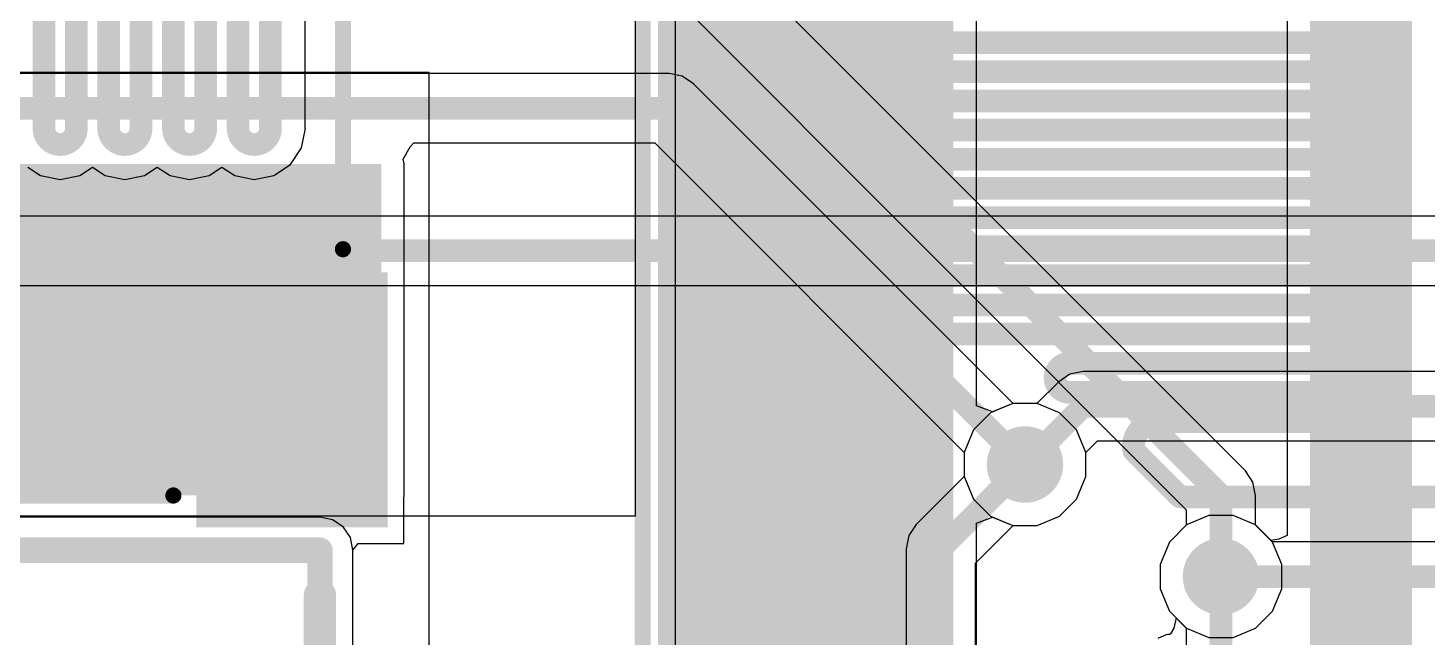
# Model space of a CAD drawing. Header units: inches. Extents: x -3 to 128, y -12 to 41.
# Drawn here: x 57.71 to 68.7, y -0.69 to 4.1 of the extents above; entities that cross this region are included whole.
import ezdxf

# ---------------------------------------------------------------- set-up
doc = ezdxf.new("R2010")
doc.units = ezdxf.units.IN
for name, color, linetype in [('Board Cutout', 216, 'Continuous'), ('Bottom Layer', 5, 'Continuous'), ('Dimension', 6, 'Continuous'), ('Layer 1', 16, 'Continuous'), ('Layer 2', 76, 'Continuous'), ('Top Layer', 1, 'Continuous'), ('Top Overlay', 2, 'Continuous'), ('Top Paste', 8, 'Continuous'), ('Top Solder', 216, 'Continuous'), ('Via Holes', 16, 'Continuous')]:
    doc.layers.add(name, color=color, linetype=linetype)

msp = doc.modelspace()

# ---------------------------------------------------------------- hatches: boundary and pattern name
at = {"layer": 'Bottom Layer'}
h = msp.add_hatch(color=5, dxfattribs=at)
edge = h.paths.add_edge_path()
edge.add_arc((65.53456793999999, 0.67234054), 0.2999994, 0, 360)
h = msp.add_hatch(color=5, dxfattribs=at)
edge = h.paths.add_edge_path()
edge.add_arc((67.07289862, -0.20671028), 0.2999994, 0, 360)
at = {"layer": 'Layer 1'}
h = msp.add_hatch(color=16, dxfattribs=at)
edge = h.paths.add_edge_path()
edge.add_arc((65.53456793999999, 0.67234054), 0.2999994, 0, 360)
h = msp.add_hatch(color=16, dxfattribs=at)
edge = h.paths.add_edge_path()
edge.add_arc((67.07289862, -0.20671028), 0.2999994, 0, 360)
at = {"layer": 'Layer 2'}
msp.add_hatch(color=76, dxfattribs=at).paths.add_polyline_path([(62.65459656, -7.89170126), (64.97243291999999, -7.89170126), (64.97243291999999, 7.50494054), (62.65459656, 7.50494054)])
h = msp.add_hatch(color=76, dxfattribs=at)
edge = h.paths.add_edge_path()
edge.add_arc((65.53456793999999, 0.67234054), 0.2999994, 0, 360)
h = msp.add_hatch(color=76, dxfattribs=at)
edge = h.paths.add_edge_path()
edge.add_arc((67.07289862, -0.20671028), 0.2999994, 0, 360)
at = {"layer": 'Top Layer'}
for points in [[(67.77289721999999, -4.34165756), (68.57289562, -4.34165756), (68.57289562, 8.47021928), (67.77289721999999, 8.47021928)], [(45.9307946, 0.4292092), (60.4807782, 0.4292092), (60.4807782, 3.02921416), (45.9307946, 3.02921416)], [(59.08078099999999, 2.1292185), (60.4807782, 2.1292185), (60.4807782, 0.2292223), (59.08078099999999, 0.2292223)]]:
    msp.add_hatch(color=1, dxfattribs=at).paths.add_polyline_path(points)
h = msp.add_hatch(color=1, dxfattribs=at)
edge = h.paths.add_edge_path()
edge.add_arc((65.53456793999999, 0.67234054), 0.2999994, 0, 360)
h = msp.add_hatch(color=1, dxfattribs=at)
edge = h.paths.add_edge_path()
edge.add_arc((67.07289862, -0.20671028), 0.2999994, 0, 360)
at = {"layer": 'Top Paste'}
msp.add_hatch(color=8, dxfattribs=at).paths.add_polyline_path([(59.08078099999999, 2.1292185), (60.4807782, 2.1292185), (60.4807782, 0.2292223), (59.08078099999999, 0.2292223)])
at = {"layer": 'Top Solder'}
msp.add_hatch(color=216, dxfattribs=at).paths.add_polyline_path([(59.0307811, 2.1792184), (60.5307781, 2.1792184), (60.5307781, 0.1792224), (59.0307811, 0.1792224)])
at = {"layer": 'Via Holes'}
h = msp.add_hatch(color=7, dxfattribs=at)
edge = h.paths.add_edge_path()
edge.add_arc((65.53456793999999, 0.67234054), 0.1499997, 0, 360)
h = msp.add_hatch(color=7, dxfattribs=at)
edge = h.paths.add_edge_path()
edge.add_arc((67.07289862, -0.20671028), 0.1499997, 0, 360)

# ---------------------------------------------------------------- linework, layer by layer
at = {"layer": 'Board Cutout'}
for points in [[(0, 0, 0.1999996, 0.1999996, 0), (59.99999938, 5.08e-06, 0.1999996, 0.1999996, 0)], [(59.99999938, -6.29982484, 0.1999996, 0.1999996, 0), (59.99999938, 5.08e-06, 0.1999996, 0.1999996, 0)]]:
    msp.add_lwpolyline(points, format="xyseb", dxfattribs=at)
msp.add_lwpolyline([(59.94999948, 5.08e-06, 0.0999998, 0.0999998, 1), (60.04999928, 5.08e-06, 0.0999998, 0.0999998, 1)], format="xyseb", close=True, dxfattribs=at)
msp.add_lwpolyline([(59.94999948, 5.08e-06, 0.0999998, 0.0999998, 1), (60.04999928, 5.08e-06, 0.0999998, 0.0999998, 1)], format="xyseb", close=True, dxfattribs=at)
at = {"layer": 'Bottom Layer'}
for p, q in [((62.78809642, 6.30119898), (62.78809642, -1.05722674)), ((60.85769642, 3.745740539999999), (0.25866598, 3.745740539999999)), ((60.85769642, -4.63625946), (60.85769642, 3.745740539999999))]:
    msp.add_line(p, q, dxfattribs=at)
for points in [[(63.4820422, 3.98079722, 0.1778, 0.1778, -0.9999999999999999), (63.4820422, 4.20939722, 0.1778, 0.1778, 0)], [(63.4820422, 3.98079722, 0.1778, 0.1778, 0), (68.11566513999999, 3.98079722, 0.1778, 0.1778, 0)], [(68.11566513999999, 3.98079722, 0.1778, 0.1778, -0.9999999999999999), (68.11566513999999, 3.75219722, 0.1778, 0.1778, 0)], [(63.4820422, 3.52359722, 0.1778, 0.1778, -0.9999999999999999), (63.4820422, 3.75219722, 0.1778, 0.1778, 0)], [(63.4820422, 3.75219722, 0.1778, 0.1778, 0), (68.11566513999999, 3.75219722, 0.1778, 0.1778, 0)], [(63.4820422, 3.52359722, 0.1778, 0.1778, 0), (68.11566513999999, 3.52359722, 0.1778, 0.1778, 0)], [(68.11566513999999, 3.52359722, 0.1778, 0.1778, -0.9999999999999999), (68.11566513999999, 3.29499722, 0.1778, 0.1778, 0)], [(63.4820422, 3.06639722, 0.1778, 0.1778, -0.9999999999999999), (63.4820422, 3.29499722, 0.1778, 0.1778, 0)], [(63.4820422, 3.29499722, 0.1778, 0.1778, 0), (68.11566513999999, 3.29499722, 0.1778, 0.1778, 0)], [(63.4820422, 3.06639722, 0.1778, 0.1778, 0), (68.11566513999999, 3.06639722, 0.1778, 0.1778, 0)], [(68.11566513999999, 3.06639722, 0.1778, 0.1778, -0.9999999999999999), (68.11566513999999, 2.83779722, 0.1778, 0.1778, 0)], [(63.4820422, 2.60919722, 0.1778, 0.1778, -0.9999999999999999), (63.4820422, 2.83779722, 0.1778, 0.1778, 0)], [(63.4820422, 2.83779722, 0.1778, 0.1778, 0), (68.11566513999999, 2.83779722, 0.1778, 0.1778, 0)], [(63.4820422, 2.60919722, 0.1778, 0.1778, 0), (68.11566513999999, 2.60919722, 0.1778, 0.1778, 0)], [(68.11566513999999, 2.60919722, 0.1778, 0.1778, -0.9999999999999999), (68.11566513999999, 2.38059722, 0.1778, 0.1778, 0)], [(63.4820422, 2.15199722, 0.1778, 0.1778, -0.9999999999999999), (63.4820422, 2.38059722, 0.1778, 0.1778, 0)], [(63.4820422, 2.38059722, 0.1778, 0.1778, 0), (68.11566513999999, 2.38059722, 0.1778, 0.1778, 0)], [(63.4820422, 2.15199722, 0.1778, 0.1778, 0), (68.11566513999999, 2.15199722, 0.1778, 0.1778, 0)], [(68.11566513999999, 2.15199722, 0.1778, 0.1778, -0.9999999999999999), (68.11566513999999, 1.92339722, 0.1778, 0.1778, 0)], [(63.4820422, 1.69479722, 0.1778, 0.1778, -0.9999999999999999), (63.4820422, 1.92339722, 0.1778, 0.1778, 0)], [(63.4820422, 1.92339722, 0.1778, 0.1778, 0), (68.11566513999999, 1.92339722, 0.1778, 0.1778, 0)], [(63.4820422, 1.69479722, 0.1778, 0.1778, 0), (68.11566513999999, 1.69479722, 0.1778, 0.1778, 0)], [(68.11566513999999, 1.69479722, 0.1778, 0.1778, -0.9999999999999999), (68.11566513999999, 1.46619722, 0.1778, 0.1778, 0)], [(65.88504476, 1.23759722, 0.1778, 0.1778, -0.9999999999999999), (65.88504476, 1.46619722, 0.1778, 0.1778, 0)], [(65.88504476, 1.46619722, 0.1778, 0.1778, 0), (68.11566513999999, 1.46619722, 0.1778, 0.1778, 0)], [(65.88504476, 1.23759722, 0.1778, 0.1778, 0), (68.11566513999999, 1.23759722, 0.1778, 0.1778, 0)], [(68.11566513999999, 1.23759722, 0.1778, 0.1778, -0.9999999999999999), (68.11566513999999, 1.00899722, 0.1778, 0.1778, 0)], [(66.38843466, 0.7804022999999999, 0.1778, 0.1778, -0.4641095691224331), (66.57966872, 1.00899722, 0.1778, 0.1778, 0)], [(66.57966872, 1.00899722, 0.1778, 0.1778, 0), (68.11566513999999, 1.00899722, 0.1778, 0.1778, 0)], [(66.38843211999999, 0.7804022999999999, 0.1778, 0.1778, 0), (66.38843974, 0.7803972199999999, 0.1778, 0.1778, 0)], [(66.38843974, 0.7803972199999999, 0.1778, 0.1778, 0), (66.53450244, 0.63433452, 0.1778, 0.1778, 0)], [(66.53450244, 0.63433452, 0.1778, 0.1778, 0), (66.75049642, 0.41834054, 0.1778, 0.1778, 0)], [(66.75049642, 0.41834054, 0.1778, 0.1778, 0), (70.38269641999999, 0.41834054, 0.1778, 0.1778, 0)]]:
    msp.add_lwpolyline(points, format="xyseb", dxfattribs=at)
for points in [[(63.43759219999999, 3.98079722, 0.08889999999999999, 0.08889999999999999, 1), (63.5264922, 3.98079722, 0.08889999999999999, 0.08889999999999999, 1)], [(63.43759219999999, 3.98079722, 0.08889999999999999, 0.08889999999999999, 1), (63.5264922, 3.98079722, 0.08889999999999999, 0.08889999999999999, 1)], [(68.07121513999999, 3.98079722, 0.08889999999999999, 0.08889999999999999, 1), (68.16011513999999, 3.98079722, 0.08889999999999999, 0.08889999999999999, 1)], [(68.07121513999999, 3.98079722, 0.08889999999999999, 0.08889999999999999, 1), (68.16011513999999, 3.98079722, 0.08889999999999999, 0.08889999999999999, 1)], [(63.43759219999999, 3.75219722, 0.08889999999999999, 0.08889999999999999, 1), (63.5264922, 3.75219722, 0.08889999999999999, 0.08889999999999999, 1)], [(63.43759219999999, 3.75219722, 0.08889999999999999, 0.08889999999999999, 1), (63.5264922, 3.75219722, 0.08889999999999999, 0.08889999999999999, 1)], [(68.07121513999999, 3.75219722, 0.08889999999999999, 0.08889999999999999, 1), (68.16011513999999, 3.75219722, 0.08889999999999999, 0.08889999999999999, 1)], [(68.07121513999999, 3.75219722, 0.08889999999999999, 0.08889999999999999, 1), (68.16011513999999, 3.75219722, 0.08889999999999999, 0.08889999999999999, 1)], [(63.43759219999999, 3.52359722, 0.08889999999999999, 0.08889999999999999, 1), (63.5264922, 3.52359722, 0.08889999999999999, 0.08889999999999999, 1)], [(63.43759219999999, 3.52359722, 0.08889999999999999, 0.08889999999999999, 1), (63.5264922, 3.52359722, 0.08889999999999999, 0.08889999999999999, 1)], [(68.07121513999999, 3.52359722, 0.08889999999999999, 0.08889999999999999, 1), (68.16011513999999, 3.52359722, 0.08889999999999999, 0.08889999999999999, 1)], [(68.07121513999999, 3.52359722, 0.08889999999999999, 0.08889999999999999, 1), (68.16011513999999, 3.52359722, 0.08889999999999999, 0.08889999999999999, 1)], [(63.43759219999999, 3.29499722, 0.08889999999999999, 0.08889999999999999, 1), (63.5264922, 3.29499722, 0.08889999999999999, 0.08889999999999999, 1)], [(63.43759219999999, 3.29499722, 0.08889999999999999, 0.08889999999999999, 1), (63.5264922, 3.29499722, 0.08889999999999999, 0.08889999999999999, 1)], [(68.07121513999999, 3.29499722, 0.08889999999999999, 0.08889999999999999, 1), (68.16011513999999, 3.29499722, 0.08889999999999999, 0.08889999999999999, 1)], [(68.07121513999999, 3.29499722, 0.08889999999999999, 0.08889999999999999, 1), (68.16011513999999, 3.29499722, 0.08889999999999999, 0.08889999999999999, 1)], [(63.43759219999999, 3.06639722, 0.08889999999999999, 0.08889999999999999, 1), (63.5264922, 3.06639722, 0.08889999999999999, 0.08889999999999999, 1)], [(63.43759219999999, 3.06639722, 0.08889999999999999, 0.08889999999999999, 1), (63.5264922, 3.06639722, 0.08889999999999999, 0.08889999999999999, 1)], [(68.07121513999999, 3.06639722, 0.08889999999999999, 0.08889999999999999, 1), (68.16011513999999, 3.06639722, 0.08889999999999999, 0.08889999999999999, 1)], [(68.07121513999999, 3.06639722, 0.08889999999999999, 0.08889999999999999, 1), (68.16011513999999, 3.06639722, 0.08889999999999999, 0.08889999999999999, 1)], [(63.43759219999999, 2.83779722, 0.08889999999999999, 0.08889999999999999, 1), (63.5264922, 2.83779722, 0.08889999999999999, 0.08889999999999999, 1)], [(63.43759219999999, 2.83779722, 0.08889999999999999, 0.08889999999999999, 1), (63.5264922, 2.83779722, 0.08889999999999999, 0.08889999999999999, 1)], [(68.07121513999999, 2.83779722, 0.08889999999999999, 0.08889999999999999, 1), (68.16011513999999, 2.83779722, 0.08889999999999999, 0.08889999999999999, 1)], [(68.07121513999999, 2.83779722, 0.08889999999999999, 0.08889999999999999, 1), (68.16011513999999, 2.83779722, 0.08889999999999999, 0.08889999999999999, 1)], [(63.43759219999999, 2.60919722, 0.08889999999999999, 0.08889999999999999, 1), (63.5264922, 2.60919722, 0.08889999999999999, 0.08889999999999999, 1)], [(63.43759219999999, 2.60919722, 0.08889999999999999, 0.08889999999999999, 1), (63.5264922, 2.60919722, 0.08889999999999999, 0.08889999999999999, 1)], [(68.07121513999999, 2.60919722, 0.08889999999999999, 0.08889999999999999, 1), (68.16011513999999, 2.60919722, 0.08889999999999999, 0.08889999999999999, 1)], [(68.07121513999999, 2.60919722, 0.08889999999999999, 0.08889999999999999, 1), (68.16011513999999, 2.60919722, 0.08889999999999999, 0.08889999999999999, 1)], [(63.43759219999999, 2.38059722, 0.08889999999999999, 0.08889999999999999, 1), (63.5264922, 2.38059722, 0.08889999999999999, 0.08889999999999999, 1)], [(63.43759219999999, 2.38059722, 0.08889999999999999, 0.08889999999999999, 1), (63.5264922, 2.38059722, 0.08889999999999999, 0.08889999999999999, 1)], [(68.07121513999999, 2.38059722, 0.08889999999999999, 0.08889999999999999, 1), (68.16011513999999, 2.38059722, 0.08889999999999999, 0.08889999999999999, 1)], [(68.07121513999999, 2.38059722, 0.08889999999999999, 0.08889999999999999, 1), (68.16011513999999, 2.38059722, 0.08889999999999999, 0.08889999999999999, 1)], [(63.43759219999999, 2.15199722, 0.08889999999999999, 0.08889999999999999, 1), (63.5264922, 2.15199722, 0.08889999999999999, 0.08889999999999999, 1)], [(63.43759219999999, 2.15199722, 0.08889999999999999, 0.08889999999999999, 1), (63.5264922, 2.15199722, 0.08889999999999999, 0.08889999999999999, 1)], [(68.07121513999999, 2.15199722, 0.08889999999999999, 0.08889999999999999, 1), (68.16011513999999, 2.15199722, 0.08889999999999999, 0.08889999999999999, 1)], [(68.07121513999999, 2.15199722, 0.08889999999999999, 0.08889999999999999, 1), (68.16011513999999, 2.15199722, 0.08889999999999999, 0.08889999999999999, 1)], [(63.43759219999999, 1.92339722, 0.08889999999999999, 0.08889999999999999, 1), (63.5264922, 1.92339722, 0.08889999999999999, 0.08889999999999999, 1)], [(63.43759219999999, 1.92339722, 0.08889999999999999, 0.08889999999999999, 1), (63.5264922, 1.92339722, 0.08889999999999999, 0.08889999999999999, 1)], [(68.07121513999999, 1.92339722, 0.08889999999999999, 0.08889999999999999, 1), (68.16011513999999, 1.92339722, 0.08889999999999999, 0.08889999999999999, 1)], [(68.07121513999999, 1.92339722, 0.08889999999999999, 0.08889999999999999, 1), (68.16011513999999, 1.92339722, 0.08889999999999999, 0.08889999999999999, 1)], [(63.43759219999999, 1.69479722, 0.08889999999999999, 0.08889999999999999, 1), (63.5264922, 1.69479722, 0.08889999999999999, 0.08889999999999999, 1)], [(63.43759219999999, 1.69479722, 0.08889999999999999, 0.08889999999999999, 1), (63.5264922, 1.69479722, 0.08889999999999999, 0.08889999999999999, 1)], [(68.07121513999999, 1.69479722, 0.08889999999999999, 0.08889999999999999, 1), (68.16011513999999, 1.69479722, 0.08889999999999999, 0.08889999999999999, 1)], [(68.07121513999999, 1.69479722, 0.08889999999999999, 0.08889999999999999, 1), (68.16011513999999, 1.69479722, 0.08889999999999999, 0.08889999999999999, 1)], [(65.84059475999999, 1.46619722, 0.08889999999999999, 0.08889999999999999, 1), (65.92949476, 1.46619722, 0.08889999999999999, 0.08889999999999999, 1)], [(65.84059475999999, 1.46619722, 0.08889999999999999, 0.08889999999999999, 1), (65.92949476, 1.46619722, 0.08889999999999999, 0.08889999999999999, 1)], [(68.07121513999999, 1.46619722, 0.08889999999999999, 0.08889999999999999, 1), (68.16011513999999, 1.46619722, 0.08889999999999999, 0.08889999999999999, 1)], [(68.07121513999999, 1.46619722, 0.08889999999999999, 0.08889999999999999, 1), (68.16011513999999, 1.46619722, 0.08889999999999999, 0.08889999999999999, 1)], [(65.84059475999999, 1.23759722, 0.08889999999999999, 0.08889999999999999, 1), (65.92949476, 1.23759722, 0.08889999999999999, 0.08889999999999999, 1)], [(65.84059475999999, 1.23759722, 0.08889999999999999, 0.08889999999999999, 1), (65.92949476, 1.23759722, 0.08889999999999999, 0.08889999999999999, 1)], [(68.07121513999999, 1.23759722, 0.08889999999999999, 0.08889999999999999, 1), (68.16011513999999, 1.23759722, 0.08889999999999999, 0.08889999999999999, 1)], [(68.07121513999999, 1.23759722, 0.08889999999999999, 0.08889999999999999, 1), (68.16011513999999, 1.23759722, 0.08889999999999999, 0.08889999999999999, 1)], [(66.53521871999999, 1.00899722, 0.08889999999999999, 0.08889999999999999, 1), (66.62411872, 1.00899722, 0.08889999999999999, 0.08889999999999999, 1)], [(66.53521871999999, 1.00899722, 0.08889999999999999, 0.08889999999999999, 1), (66.62411872, 1.00899722, 0.08889999999999999, 0.08889999999999999, 1)], [(68.07121513999999, 1.00899722, 0.08889999999999999, 0.08889999999999999, 1), (68.16011513999999, 1.00899722, 0.08889999999999999, 0.08889999999999999, 1)], [(68.07121513999999, 1.00899722, 0.08889999999999999, 0.08889999999999999, 1), (68.16011513999999, 1.00899722, 0.08889999999999999, 0.08889999999999999, 1)], [(66.34398211999999, 0.7804022999999999, 0.08889999999999999, 0.08889999999999999, 1), (66.43288211999999, 0.7804022999999999, 0.08889999999999999, 0.08889999999999999, 1)], [(66.34398465999999, 0.7804022999999999, 0.08889999999999999, 0.08889999999999999, 1), (66.43288466, 0.7804022999999999, 0.08889999999999999, 0.08889999999999999, 1)], [(66.34398974, 0.7803972199999999, 0.08889999999999999, 0.08889999999999999, 1), (66.43288974000001, 0.7803972199999999, 0.08889999999999999, 0.08889999999999999, 1)], [(66.34398974, 0.7803972199999999, 0.08889999999999999, 0.08889999999999999, 1), (66.43288974000001, 0.7803972199999999, 0.08889999999999999, 0.08889999999999999, 1)], [(66.49005244, 0.63433452, 0.08889999999999999, 0.08889999999999999, 1), (66.57895244, 0.63433452, 0.08889999999999999, 0.08889999999999999, 1)], [(66.49005244, 0.63433452, 0.08889999999999999, 0.08889999999999999, 1), (66.57895244, 0.63433452, 0.08889999999999999, 0.08889999999999999, 1)], [(66.70604641999999, 0.41834054, 0.08889999999999999, 0.08889999999999999, 1), (66.79494642, 0.41834054, 0.08889999999999999, 0.08889999999999999, 1)], [(66.70604641999999, 0.41834054, 0.08889999999999999, 0.08889999999999999, 1), (66.79494642, 0.41834054, 0.08889999999999999, 0.08889999999999999, 1)]]:
    msp.add_lwpolyline(points, format="xyseb", close=True, dxfattribs=at)
at = {"layer": 'Dimension'}
msp.add_lwpolyline([(59.99999938, -1.58825946, 0.254, 0.254, 0), (59.99999938, -0.35399472, 0.254, 0.254, 0)], format="xyseb", dxfattribs=at)
msp.add_lwpolyline([(59.93649937999999, -0.35399472, 0.127, 0.127, 1), (60.06349938, -0.35399472, 0.127, 0.127, 1)], format="xyseb", close=True, dxfattribs=at)
at = {"layer": 'Layer 1'}
for p, q in [((59.88373087999999, 3.3082103), (59.88373087999999, 8.33432928)), ((59.85566388, 3.15459618), (59.88622007999999, 3.3082103)), ((59.88622007999999, 3.3082103), (59.88373087999999, 3.3082103)), ((59.76864856, 3.02436784), (59.85566388, 3.15459618)), ((57.70680609999999, 3.00442884), (57.80719198, 2.93735252)), ((58.11442021999999, 2.93735252), (58.2148061, 3.00442884)), ((58.2148061, 3.00442884), (58.31519197999999, 2.93735252)), ((58.62242022, 2.93735252), (58.72280609999999, 3.00442884)), ((58.72280609999999, 3.00442884), (58.82319198, 2.93735252)), ((59.13042022, 2.93735252), (59.2308061, 3.00442884)), ((59.2308061, 3.00442884), (59.33119198, 2.93735252)), ((59.63842021999999, 2.93735252), (59.76864856, 3.02436784)), ((57.80719198, 2.93735252), (57.9608061, 2.90679632)), ((57.9608061, 2.90679632), (58.11442021999999, 2.93735252)), ((58.31519197999999, 2.93735252), (58.4688061, 2.90679632)), ((58.4688061, 2.90679632), (58.62242022, 2.93735252)), ((58.82319198, 2.93735252), (58.9768061, 2.90679632)), ((58.9768061, 2.90679632), (59.13042022, 2.93735252)), ((59.33119198, 2.93735252), (59.4848061, 2.90679632)), ((59.4848061, 2.90679632), (59.63842021999999, 2.93735252)), ((68.85289252, 2.62066532), (53.85833526, 2.62066532)), ((53.74571166, 2.07681576), (68.85289252, 2.07681576)), ((65.79948232, 1.32181346), (65.6278088, 1.15013994)), ((65.79948739999999, 1.32182108), (65.79948232, 1.32181346)), ((65.88770668, 1.38076686), (65.79948739999999, 1.32182108)), ((65.99176794, 1.40146532), (65.88770668, 1.38076686)), ((80.32843218, 1.40146532), (65.99176794, 1.40146532)), ((65.43952875999999, 1.15013994), (65.2639157, 1.07739942)), ((65.6278088, 1.15013994), (65.43952875999999, 1.15013994)), ((65.2639157, 1.07739942), (65.12950905999999, 0.9429927799999999)), ((65.12950905999999, 0.9429927799999999), (65.05676854, 0.76737972)), ((66.01236734, 0.7655814), (66.1044017, 0.85761576)), ((66.1044017, 0.85761576), (69.96665458, 0.85761576)), ((65.05676854, 0.76737972), (65.05676854, 0.57730136)), ((66.01236734, 0.57730136), (66.01236734, 0.7655814)), ((65.05676854, 0.57730136), (65.12950905999999, 0.4016882999999999)), ((65.93962682, 0.4016882999999999), (66.01236734, 0.57730136)), ((65.12950905999999, 0.4016882999999999), (65.2639157, 0.26728166)), ((65.80522017999999, 0.26728166), (65.93962682, 0.4016882999999999)), ((59.99998667999999, 0.25896824), (46.91389651999999, 0.25896824)), ((60.09909239999999, 0.2392553), (59.99998667999999, 0.25896824)), ((60.18311051999999, 0.18311622), (60.09909239999999, 0.2392553)), ((65.2639157, 0.26728166), (65.43952875999999, 0.19454114)), ((65.62960712, 0.19454114), (65.80522017999999, 0.26728166)), ((66.97785943999999, 0.27108912), (66.80224638, 0.1983486)), ((67.1679378, 0.27108912), (66.97785943999999, 0.27108912)), ((67.34355086, 0.1983486), (67.1679378, 0.27108912)), ((60.2392496, 0.0990981), (60.18311051999999, 0.18311622)), ((65.43952875999999, 0.19454114), (65.62960712, 0.19454114)), ((66.80224638, 0.1983486), (66.66783973999999, 0.06394195999999999)), ((67.47668496, 0.0652145), (67.34355086, 0.1983486)), ((60.25896254, -7.619999999999999e-06), (60.2392496, 0.0990981)), ((66.66783973999999, 0.06394195999999999), (66.59509922, -0.1116711)), ((69.89417567999999, 0.0652145), (67.47668496, 0.0652145)), ((60.25895999999999, -6.29753122), (60.25896254, -7.619999999999999e-06)), ((66.59509922, -0.1116711), (66.59509922, -0.30174946)), ((66.59509922, -0.30174946), (66.66783973999999, -0.47736252)), ((66.66783973999999, -0.47736252), (66.72175377999999, -0.53127656)), ((66.72175377999999, -0.53127656), (66.70328544, -0.61048138)), ((66.67734949999999, -0.65689226), (66.67263272, -0.6617614399999999)), ((66.70328544, -0.61048138), (66.67734949999999, -0.65689226)), ((66.60497473999999, -0.68001388), (66.57655468, -0.6917842399999999)), ((66.62054748, -0.67356228), (66.60497473999999, -0.68001388)), ((66.62277252, -0.6720763799999999), (66.62054748, -0.67356228)), ((66.6253938, -0.67155568), (66.62277252, -0.6720763799999999)), ((66.64188347999999, -0.66472308), (66.6253938, -0.67155568)), ((66.65676788, -0.6617614399999999), (66.64188347999999, -0.66472308)), ((66.67263272, -0.6617614399999999), (66.65676788, -0.6617614399999999))]:
    msp.add_line(p, q, dxfattribs=at)
for points in [[(57.83380609999999, 3.3082103, 0.1778, 0.1778, 0), (57.83380609999999, 9.71474054, 0.1778, 0.1778, 0)], [(58.08780609999999, 3.3082103, 0.1778, 0.1778, 0), (58.08780609999999, 9.71474054, 0.1778, 0.1778, 0)], [(58.34180609999999, 3.3082103, 0.1778, 0.1778, 0), (58.34180609999999, 9.71474054, 0.1778, 0.1778, 0)], [(58.5958061, 3.3082103, 0.1778, 0.1778, 0), (58.5958061, 9.71474054, 0.1778, 0.1778, 0)], [(58.8498061, 3.3082103, 0.1778, 0.1778, 0), (58.8498061, 9.71474054, 0.1778, 0.1778, 0)], [(59.1038061, 3.3082103, 0.1778, 0.1778, 0), (59.1038061, 9.71474054, 0.1778, 0.1778, 0)], [(59.35780609999999, 3.3082103, 0.1778, 0.1778, 0), (59.35780609999999, 9.71474054, 0.1778, 0.1778, 0)], [(59.6118061, 3.3082103, 0.1778, 0.1778, 0), (59.6118061, 9.71474054, 0.1778, 0.1778, 0)], [(58.08780609999999, 3.3082103, 0.1778, 0.1778, -0.9999999999999999), (57.83380609999999, 3.3082103, 0.1778, 0.1778, 0)], [(58.5958061, 3.3082103, 0.1778, 0.1778, -0.9999999999999999), (58.34180609999999, 3.3082103, 0.1778, 0.1778, 0)], [(59.1038061, 3.3082103, 0.1778, 0.1778, -0.9999999999999999), (58.8498061, 3.3082103, 0.1778, 0.1778, 0)], [(59.6118061, 3.3082103, 0.1778, 0.1778, -0.9999999999999999), (59.35780609999999, 3.3082103, 0.1778, 0.1778, 0)], [(53.74569896, 2.34874054, 0.1778, 0.1778, 0), (69.25667886, 2.34874054, 0.1778, 0.1778, 0)], [(65.53456793999999, 0.67234054, 0.1778, 0.1778, 0), (65.99176794, 1.12954054, 0.1778, 0.1778, 0)], [(65.99176794, 1.12954054, 0.1778, 0.1778, 0), (80.32843218, 1.12954054, 0.1778, 0.1778, 0)], [(67.07289862, -0.20671028, 0.1778, 0.1778, 0), (82.32396286, -0.20671028, 0.1778, 0.1778, 0)]]:
    msp.add_lwpolyline(points, format="xyseb", dxfattribs=at)
for points in [[(57.78935609999999, 3.3082103, 0.08889999999999999, 0.08889999999999999, 1), (57.8782561, 3.3082103, 0.08889999999999999, 0.08889999999999999, 1)], [(57.78935609999999, 3.3082103, 0.08889999999999999, 0.08889999999999999, 1), (57.8782561, 3.3082103, 0.08889999999999999, 0.08889999999999999, 1)], [(58.0433561, 3.3082103, 0.08889999999999999, 0.08889999999999999, 1), (58.1322561, 3.3082103, 0.08889999999999999, 0.08889999999999999, 1)], [(58.0433561, 3.3082103, 0.08889999999999999, 0.08889999999999999, 1), (58.1322561, 3.3082103, 0.08889999999999999, 0.08889999999999999, 1)], [(58.29735609999999, 3.3082103, 0.08889999999999999, 0.08889999999999999, 1), (58.3862561, 3.3082103, 0.08889999999999999, 0.08889999999999999, 1)], [(58.29735609999999, 3.3082103, 0.08889999999999999, 0.08889999999999999, 1), (58.3862561, 3.3082103, 0.08889999999999999, 0.08889999999999999, 1)], [(58.5513561, 3.3082103, 0.08889999999999999, 0.08889999999999999, 1), (58.64025609999999, 3.3082103, 0.08889999999999999, 0.08889999999999999, 1)], [(58.5513561, 3.3082103, 0.08889999999999999, 0.08889999999999999, 1), (58.64025609999999, 3.3082103, 0.08889999999999999, 0.08889999999999999, 1)], [(58.8053561, 3.3082103, 0.08889999999999999, 0.08889999999999999, 1), (58.8942561, 3.3082103, 0.08889999999999999, 0.08889999999999999, 1)], [(58.8053561, 3.3082103, 0.08889999999999999, 0.08889999999999999, 1), (58.8942561, 3.3082103, 0.08889999999999999, 0.08889999999999999, 1)], [(59.0593561, 3.3082103, 0.08889999999999999, 0.08889999999999999, 1), (59.1482561, 3.3082103, 0.08889999999999999, 0.08889999999999999, 1)], [(59.0593561, 3.3082103, 0.08889999999999999, 0.08889999999999999, 1), (59.1482561, 3.3082103, 0.08889999999999999, 0.08889999999999999, 1)], [(59.31335609999999, 3.3082103, 0.08889999999999999, 0.08889999999999999, 1), (59.40225609999999, 3.3082103, 0.08889999999999999, 0.08889999999999999, 1)], [(59.31335609999999, 3.3082103, 0.08889999999999999, 0.08889999999999999, 1), (59.40225609999999, 3.3082103, 0.08889999999999999, 0.08889999999999999, 1)], [(59.5673561, 3.3082103, 0.08889999999999999, 0.08889999999999999, 1), (59.6562561, 3.3082103, 0.08889999999999999, 0.08889999999999999, 1)], [(59.5673561, 3.3082103, 0.08889999999999999, 0.08889999999999999, 1), (59.6562561, 3.3082103, 0.08889999999999999, 0.08889999999999999, 1)], [(65.94731794, 1.12954054, 0.08889999999999999, 0.08889999999999999, 1), (66.03621794, 1.12954054, 0.08889999999999999, 0.08889999999999999, 1)], [(65.94731794, 1.12954054, 0.08889999999999999, 0.08889999999999999, 1), (66.03621794, 1.12954054, 0.08889999999999999, 0.08889999999999999, 1)], [(65.49011793999999, 0.67234054, 0.08889999999999999, 0.08889999999999999, 1), (65.57901794, 0.67234054, 0.08889999999999999, 0.08889999999999999, 1)], [(67.02844861999999, -0.20671028, 0.08889999999999999, 0.08889999999999999, 1), (67.11734862, -0.20671028, 0.08889999999999999, 0.08889999999999999, 1)]]:
    msp.add_lwpolyline(points, format="xyseb", close=True, dxfattribs=at)
at = {"layer": 'Layer 2'}
for p, q in [((62.47331422, 6.05714054), (62.47331422, 0.2659405399999999)), ((65.1537178, 1.13313718), (65.1537178, 5.8758582)), ((65.2807178, 1.08435902), (65.1537178, 1.13313718)), ((65.43952875999999, 1.15013994), (65.2807178, 1.08435902)), ((65.62960712, 1.15013994), (65.43952875999999, 1.15013994)), ((65.80522017999999, 1.07739942), (65.62960712, 1.15013994)), ((65.93962682, 0.9429927799999999), (65.80522017999999, 1.07739942)), ((66.01236734, 0.76737972), (65.93962682, 0.9429927799999999)), ((66.01236734, 0.57730136), (66.01236734, 0.76737972)), ((65.93962682, 0.4016882999999999), (66.01236734, 0.57730136)), ((65.80522017999999, 0.26728166), (65.93962682, 0.4016882999999999)), ((62.47331422, 0.2659405399999999), (47.70829422, 0.2659405399999999)), ((65.1537178, 0.2115439), (65.2807178, 0.26032206)), ((65.2807178, 0.26032206), (65.43952875999999, 0.19454114)), ((65.62960712, 0.19454114), (65.80522017999999, 0.26728166)), ((66.97785943999999, 0.27108912), (66.80224638, 0.1983486)), ((67.1679378, 0.27108912), (66.97785943999999, 0.27108912)), ((67.34355086, 0.1983486), (67.1679378, 0.27108912)), ((65.1537178, -7.891698719999999), (65.1537178, 0.2115439)), ((65.43952875999999, 0.19454114), (65.62960712, 0.19454114)), ((66.80224638, 0.1983486), (66.66783973999999, 0.06394195999999999)), ((67.4779575, 0.06394195999999999), (67.34355086, 0.1983486)), ((66.66783973999999, 0.06394195999999999), (66.59509922, -0.1116711)), ((67.55069802, -0.1116711), (67.4779575, 0.06394195999999999)), ((66.59509922, -0.1116711), (66.59509922, -0.30174946)), ((67.55069802, -0.30174946), (67.55069802, -0.1116711)), ((66.59509922, -0.30174946), (66.66783973999999, -0.47736252)), ((67.4779575, -0.47736252), (67.55069802, -0.30174946)), ((66.66783973999999, -0.47736252), (66.80224638, -0.6117691599999999)), ((67.34355086, -0.6117691599999999), (67.4779575, -0.47736252)), ((66.80224638, -0.6117691599999999), (66.97785943999999, -0.6845096799999999)), ((67.1679378, -0.6845096799999999), (67.34355086, -0.6117691599999999)), ((66.97785943999999, -0.6845096799999999), (67.1679378, -0.6845096799999999))]:
    msp.add_line(p, q, dxfattribs=at)
at = {"layer": 'Top Layer'}
for p, q in [((67.59161488, 7.4760582), (67.59161488, 0.11622024)), ((67.26517915999999, 0.62182248), (60.41838055999999, 7.468621079999999)), ((60.11346372, 7.004415760000001), (66.80097384, 0.3169056399999999)), ((62.74056794, 3.73826532), (52.49940224, 3.73826532)), ((62.84462919999999, 3.717566859999999), (62.74056794, 3.73826532)), ((62.93284848, 3.65862108), (62.84462919999999, 3.717566859999999)), ((65.44132962, 1.15013994), (62.93284848, 3.65862108)), ((60.70769163999999, 3.16278514), (60.7369753, 3.19441576)), ((60.7369753, 3.19441576), (62.62793164, 3.19441576)), ((62.62793164, 3.19441576), (65.05676854, 0.76557886)), ((60.65446085999999, 3.06741322), (60.70769163999999, 3.16278514)), ((60.66206054, 3.0292167), (60.65446085999999, 3.06741322)), ((60.66206054, 0.4292092), (60.66206054, 3.0292167)), ((65.62960712, 1.15013994), (65.44132962, 1.15013994)), ((65.80522017999999, 1.07739942), (65.62960712, 1.15013994)), ((65.93962682, 0.9429927799999999), (65.80522017999999, 1.07739942)), ((66.01236734, 0.76737972), (65.93962682, 0.9429927799999999)), ((65.05676854, 0.76557886), (65.05676854, 0.57910222)), ((66.01236734, 0.57730136), (66.01236734, 0.76737972)), ((65.05676854, 0.57910222), (64.68062248, 0.20295616)), ((65.93962682, 0.4016882999999999), (66.01236734, 0.57730136)), ((67.32412494, 0.5336031999999999), (67.26517915999999, 0.62182248)), ((67.3448234, 0.42954194), (67.32412494, 0.5336031999999999)), ((60.65857819999999, 0.4117035199999999), (60.66206054, 0.4292092)), ((60.65857819999999, 0.05142229999999999), (60.65857819999999, 0.4117035199999999)), ((65.80522017999999, 0.26728166), (65.93962682, 0.4016882999999999)), ((67.3448234, 0.19707606), (67.3448234, 0.42954194)), ((65.62960712, 0.19454114), (65.80522017999999, 0.26728166)), ((66.80097384, 0.3169056399999999), (66.80097384, 0.19707606)), ((64.6216767, 0.11473688), (64.60097823999999, 0.01067562)), ((64.68062248, 0.20295616), (64.6216767, 0.11473688)), ((65.1448278, -0.10196068), (65.44132962, 0.19454114)), ((65.44132962, 0.19454114), (65.62960712, 0.19454114)), ((66.80097384, 0.19707606), (66.66783973999999, 0.06394195999999999)), ((67.46461488, 0.07728458), (67.3448234, 0.19707606)), ((67.59161488, 0.11622024), (67.52717507999999, 0.08658098)), ((60.25896254, -1.016e-05), (60.30117226, 0.05142229999999999)), ((60.30117226, 0.05142229999999999), (60.65857819999999, 0.05142229999999999)), ((64.60097823999999, 0.01067562), (64.60097823999999, -2.46386096)), ((66.66783973999999, 0.06394195999999999), (66.59509922, -0.1116711)), ((67.52717507999999, 0.08658098), (67.46461488, 0.07728458)), ((60.25895999999999, -6.29753122), (60.25896254, -1.016e-05)), ((65.1448278, -2.46386096), (65.1448278, -0.10196068)), ((66.59509922, -0.1116711), (66.59509922, -0.30174946)), ((66.59509922, -0.30174946), (66.66783973999999, -0.47736252)), ((66.66783973999999, -0.47736252), (66.80097384, -0.6104966199999999)), ((66.80097384, -0.6104966199999999), (66.80097384, -2.46386096))]:
    msp.add_line(p, q, dxfattribs=at)
for points in [[(60.22610002, 7.27634054, 0.1778, 0.1778, 0), (67.07289862, 0.42954194, 0.1778, 0.1778, 0)], [(48.18309642, 3.46634054, 0.1778, 0.1778, 0), (62.74056794, 3.46634054, 0.1778, 0.1778, 0)], [(62.74056794, 3.46634054, 0.1778, 0.1778, 0), (65.53456793999999, 0.67234054, 0.1778, 0.1778, 0)], [(64.87290302, 0.01067562, 0.1778, 0.1778, 0), (65.53456793999999, 0.67234054, 0.1778, 0.1778, 0)], [(67.07289862, -0.20671028, 0.1778, 0.1778, 0), (67.07289862, 0.42954194, 0.1778, 0.1778, 0)], [(64.87290302, -3.39165946, 0.1778, 0.1778, 0), (64.87290302, 0.01067562, 0.1778, 0.1778, 0)], [(67.07289862, -3.39165946, 0.1778, 0.1778, 0), (67.07289862, -0.20671028, 0.1778, 0.1778, 0)]]:
    msp.add_lwpolyline(points, format="xyseb", dxfattribs=at)
for points in [[(62.69611793999999, 3.46634054, 0.08889999999999999, 0.08889999999999999, 1), (62.78501794, 3.46634054, 0.08889999999999999, 0.08889999999999999, 1)], [(62.69611793999999, 3.46634054, 0.08889999999999999, 0.08889999999999999, 1), (62.78501794, 3.46634054, 0.08889999999999999, 0.08889999999999999, 1)], [(65.49011793999999, 0.67234054, 0.08889999999999999, 0.08889999999999999, 1), (65.57901794, 0.67234054, 0.08889999999999999, 0.08889999999999999, 1)], [(65.49011793999999, 0.67234054, 0.08889999999999999, 0.08889999999999999, 1), (65.57901794, 0.67234054, 0.08889999999999999, 0.08889999999999999, 1)], [(67.02844861999999, 0.42954194, 0.08889999999999999, 0.08889999999999999, 1), (67.11734862, 0.42954194, 0.08889999999999999, 0.08889999999999999, 1)], [(67.02844861999999, 0.42954194, 0.08889999999999999, 0.08889999999999999, 1), (67.11734862, 0.42954194, 0.08889999999999999, 0.08889999999999999, 1)], [(64.82845302, 0.01067562, 0.08889999999999999, 0.08889999999999999, 1), (64.91735302000001, 0.01067562, 0.08889999999999999, 0.08889999999999999, 1)], [(64.82845302, 0.01067562, 0.08889999999999999, 0.08889999999999999, 1), (64.91735302000001, 0.01067562, 0.08889999999999999, 0.08889999999999999, 1)], [(67.02844861999999, -0.20671028, 0.08889999999999999, 0.08889999999999999, 1), (67.11734862, -0.20671028, 0.08889999999999999, 0.08889999999999999, 1)], [(67.02844861999999, -0.20671028, 0.08889999999999999, 0.08889999999999999, 1), (67.11734862, -0.20671028, 0.08889999999999999, 0.08889999999999999, 1)]]:
    msp.add_lwpolyline(points, format="xyseb", close=True, dxfattribs=at)
at = {"layer": 'Top Overlay'}
for points in [[(60.18077879999999, 2.3603458, 0.127, 0.127, 0), (60.18077879999999, 15.630271, 0.127, 0.127, 0)], [(62.53292802, -5.06056646, 0.127, 0.127, 0), (62.53292802, 7.058281539999999, 0.127, 0.127, 0)], [(46.309788, 0.4292092, 0.127, 0.127, 0), (58.84964099999999, 0.4292092, 0.127, 0.127, 0)]]:
    msp.add_lwpolyline(points, format="xyseb", dxfattribs=at)
for points in [[(60.1490288, 2.3603458, 0.0635, 0.0635, 1), (60.2125288, 2.3603458, 0.0635, 0.0635, 1)], [(58.817891, 0.4292092, 0.0635, 0.0635, 1), (58.881391, 0.4292092, 0.0635, 0.0635, 1)]]:
    msp.add_lwpolyline(points, format="xyseb", close=True, dxfattribs=at)

doc.saveas('drawing.dxf')
